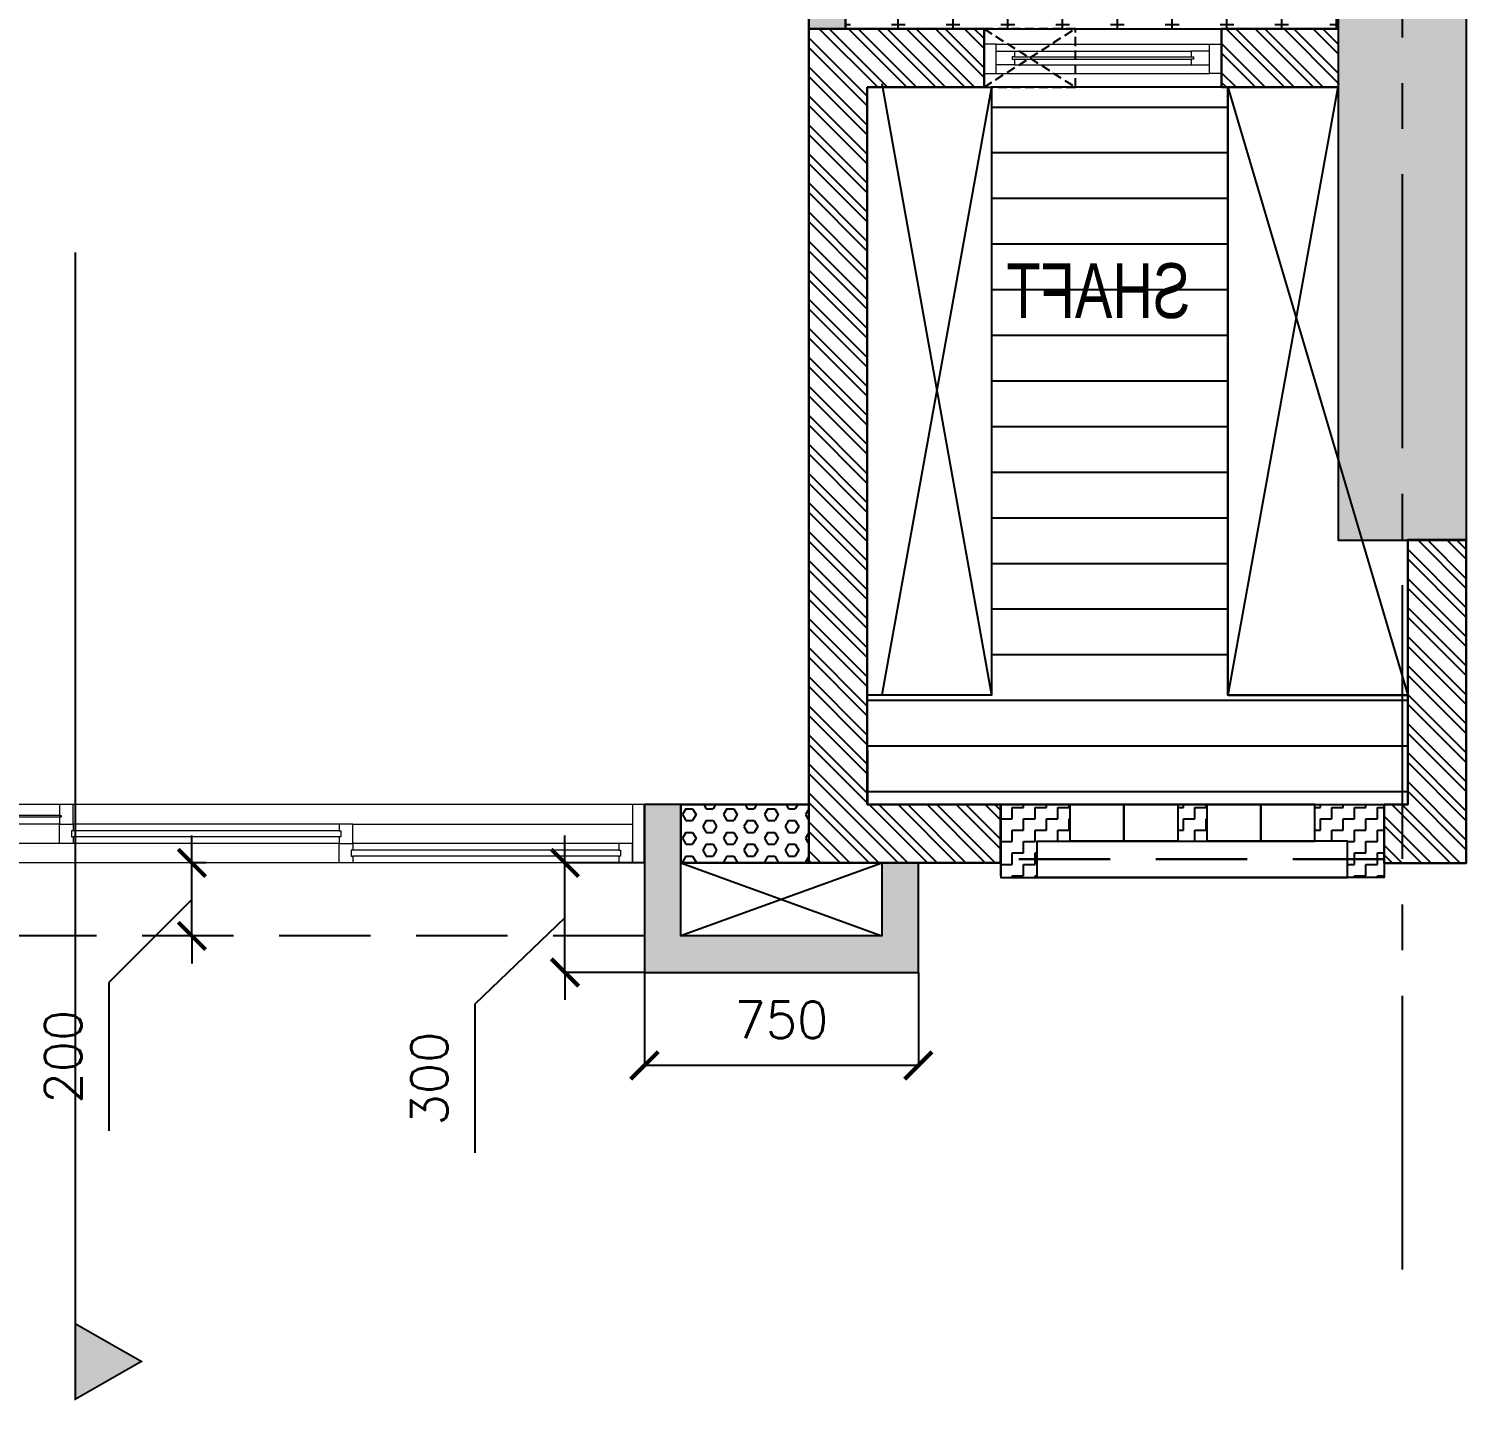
# Model space of a CAD drawing. Header units: millimetres. Extents: x 1181448 to 1317632, y -5734806 to -5633961.
# Drawn here: x 1223776 to 1227712, y -5721205 to -5717398 of the extents above; entities that cross this region are included whole.
import ezdxf

# ---------------------------------------------------------------- set-up
doc = ezdxf.new("R2010")
doc.units = ezdxf.units.MM
doc.header["$LTSCALE"] = 1000
doc.header["$MEASUREMENT"] = 0
for name, pattern in [('3BHK-A$1$AUDIT_D_120904163729-0', [0]), ('3BHK-A$1$HIDDEN', [0.375, 0.25, -0.125]), ('AUDIT_D_120904163729-0', [0]), ('T8(T9 IS SIMILAR) - TYPICAL FLOOR ELEVATION$1$AUDIT_D_120904163729-0', [0]), ('T8(T9 IS SIMILAR) - TYPICAL FLOOR ELEVATION$1$HIDDEN', [0.375, 0.25, -0.125]), ('T8_PROFILE SECTIONS$0$HIDDEN', [0.375, 0.25, -0.125]), ('T8_PROFILE SECTIONS$0$PHANTOM2', [1.25, 0.625, -0.125, 0.125, -0.125, 0.125, -0.125]), ('T8_REFUGE COLUMNS$0$CENTER2', [1.125, 0.75, -0.125, 0.125, -0.125])]:
    doc.linetypes.add(name, pattern=pattern)
doc.layers.get('0').update_dxf_attribs({"linetype": 'AUDIT_D_120904163729-0'})
for name, color, linetype, lineweight in [('3BHK-A$0$a-Text', 4, 'Continuous', 0), ('3BHK-A$1$A-WALL- 160', 6, 'Continuous', 30), ('3BHK-A$1$Ventilator', 5, 'Continuous', 0), ('3BHK-A$1$Window', 4, 'Continuous', 20), ('T8(T9 IS SIMILAR) - REFUGE FLOOR$0$D&W', 8, 'Continuous', 25), ('T8(T9 IS SIMILAR) - TYPICAL FLOOR ELEVATION$1$ELE-1', 4, 'Continuous', 30)]:
    doc.layers.add(name, color=color, linetype=linetype, lineweight=lineweight)
for name, color, linetype in [('3BHK-A$0$LEDGE WALL', 5, 'Continuous'), ('3BHK-A$1$A-HATCH -160', 251, '3BHK-A$1$AUDIT_D_120904163729-0'), ('3BHK-A$1$A-TOI SUNK 50MM', 8, 'Continuous'), ('3BHK-A$1$CUT-OUT', 49, 'Continuous'), ('3BHK-A$1$ELE 1', 1, 'Continuous'), ('A_dim', 1, 'Continuous'), ('T8(T9 IS SIMILAR) - REFUGE FLOOR$1$A_rail', 253, 'Continuous'), ('T8(T9 IS SIMILAR) - TYPICAL FLOOR ELEVATION$0$A-DIM', 1, 'T8(T9 IS SIMILAR) - TYPICAL FLOOR ELEVATION$1$AUDIT_D_120904163729-0'), ('T8(T9 IS SIMILAR) - TYPICAL FLOOR ELEVATION$1$A-WALL HATCH', 252, 'T8(T9 IS SIMILAR) - TYPICAL FLOOR ELEVATION$1$AUDIT_D_120904163729-0'), ('T8(T9 IS SIMILAR) - TYPICAL FLOOR ELEVATION$1$A-WALL-FEATURES', 6, 'T8(T9 IS SIMILAR) - TYPICAL FLOOR ELEVATION$1$AUDIT_D_120904163729-0'), ('T8_PROFILE SECTIONS$0$A-PROFILE SECTIONS', 81, 'T8_PROFILE SECTIONS$0$PHANTOM2'), ('T8_REFUGE COLUMNS$0$A-CENTERLINE', 193, 'T8_REFUGE COLUMNS$0$CENTER2'), ('T8_REFUGE COLUMNS$1$A-RCC COLS', 3, 'Continuous')]:
    doc.layers.add(name, color=color, linetype=linetype)
doc.layers.add('T8_REFUGE COLUMNS$0$COL-HATCH', color=7, linetype='Continuous', lineweight=25, true_color=0xa3a3a3)
doc.styles.add('3BHK-A$0$ARIAL ARROW', font='swisscl.ttf')
doc.styles.add('T8(T9 IS SIMILAR) - TYPICAL FLOOR ELEVATION$0$Romans 1', font='romans.shx', dxfattribs={"height": 100})
doc.dimstyles.new('T8(T9 IS SIMILAR) - TYPICAL FLOOR ELEVATION$0$ALPINE S', dxfattribs={"dimscale": 0, "dimtxt": 100, "dimasz": 75, "dimexe": 0, "dimexo": 0, "dimgap": 75, "dimtad": 1, "dimdec": 0, "dimzin": 0, "dimdsep": 46, "dimtxsty": 'T8(T9 IS SIMILAR) - TYPICAL FLOOR ELEVATION$0$Romans 1', "dimblk": 'T8(T9 IS SIMILAR) - TYPICAL FLOOR ELEVATION$0$_ArchTick', "dimcen": 0.09, "dimclrd": 256, "dimclre": 256, "dimclrt": 7, "dimadec": 0, "dimazin": 0, "dimtfac": 1, "dimtdec": 0, "dimtofl": 0, "dimtmove": 1, "dimatfit": 0, "dimldrblk": 'T8(T9 IS SIMILAR) - TYPICAL FLOOR ELEVATION$0$_Open90', "dimfxl": 1, "dimtolj": 1, "dimtzin": 0, "dimarcsym": 0})
pattern_1 = [(45, (-0.65, 1285.594), (-39.77475644, 39.77475644), []), (45, (25.864, 1285.594), (-39.77475644, 39.77475644), [])]
pattern_2 = [(0, (0, 0), (31.25, 31.25), [31.25, -31.25]), (90, (31.25, 0), (-31.25, 31.25), [31.25, -31.25])]

# ---------------------------------------------------------------- blocks, each defined once
blk = doc.blocks.new('T8_REFUGE COLUMNS')
at = {"layer": 'T8_REFUGE COLUMNS$0$COL-HATCH', "linetype": 'ByBlock'}
h = blk.add_hatch(color=256, dxfattribs=at)
h.dxf.hatch_style = 1
h.paths.add_polyline_path([(1227712.1, -5718799.9), (1227362.1, -5718799.9), (1227362.1, -5709299.9), (1227712.1, -5709299.9)])
at = {"layer": 'T8_REFUGE COLUMNS$0$A-CENTERLINE'}
blk.add_line((1227537.1, -5720797.2), (1227537.1, -5702690.8), dxfattribs=at)
at = {"layer": 'T8_REFUGE COLUMNS$1$A-RCC COLS', "linetype": 'ByBlock'}
blk.add_lwpolyline([(1227712.1, -5718799.9), (1227362.1, -5718799.9), (1227362.1, -5709299.9), (1227712.1, -5709299.9)], close=True, dxfattribs=at)
blk = doc.blocks.new('3BHK-A$1$V1')
at = {"layer": '3BHK-A$1$Ventilator'}
for p, q in [((1139503.9, -5700057.1), (1140153.9, -5700057.1)), ((1139503.9, -5700217.1), (1140153.9, -5700217.1))]:
    blk.add_line(p, q, dxfattribs=at)
at = {"layer": '3BHK-A$1$Ventilator', "color": 8}
for p, q in [((1139536.9, -5700094.6), (1140120.9, -5700094.6)), ((1139586.9, -5700118.3), (1140070.9, -5700118.3)), ((1139536.9, -5700174.6), (1140120.9, -5700174.6)), ((1139586.9, -5700155.8), (1140070.9, -5700155.8))]:
    blk.add_line(p, q, dxfattribs=at)
at = {"layer": '3BHK-A$1$Ventilator', "color": 5}
for p, q in [((1139586.9, -5700134.1), (1140070.9, -5700134.1)), ((1139586.9, -5700140.1), (1140070.9, -5700140.1))]:
    blk.add_line(p, q, dxfattribs=at)
at = {"layer": '3BHK-A$1$Ventilator', "color": 4}
for points in [[(1139503.9, -5700094.6), (1139536.9, -5700094.6), (1139536.9, -5700174.6), (1139503.9, -5700174.6)], [(1140153.9, -5700094.6), (1140120.9, -5700094.6), (1140120.9, -5700174.6), (1140153.9, -5700174.6)], [(1139586.9, -5700134.1), (1139586.9, -5700118.3), (1139536.9, -5700118.3), (1139536.9, -5700155.8), (1139586.9, -5700155.8), (1139586.9, -5700140.1), (1139580.9, -5700140.1), (1139580.9, -5700134.1)], [(1140070.9, -5700134.1), (1140070.9, -5700118.3), (1140120.9, -5700118.3), (1140120.9, -5700155.8), (1140070.9, -5700155.8), (1140070.9, -5700140.1), (1140076.9, -5700140.1), (1140076.9, -5700134.1)]]:
    blk.add_lwpolyline(points, close=True, dxfattribs=at)
blk = doc.blocks.new('3BHK-A$1$2400')
at = {"layer": '3BHK-A$1$Window', "color": 1, "lineweight": 13}
for p, q in [((1151176.5, -5692111.9), (1148842.5, -5692111.9)), ((1149607.5, -5692111.9), (1148880, -5692111.9)), ((1149607.5, -5692165.3), (1148880, -5692165.3)), ((1150373.7, -5692165.3), (1149645, -5692165.3)), ((1150411.2, -5692165.3), (1151176.5, -5692165.3)), ((1149607.5, -5692218.6), (1148842.5, -5692218.6)), ((1150373.7, -5692218.6), (1149645, -5692218.6)), ((1151139, -5692218.6), (1150411.2, -5692218.6)), ((1150373.7, -5692271.9), (1148842.5, -5692271.9)), ((1151139, -5692271.9), (1150411.2, -5692271.9))]:
    blk.add_line(p, q, dxfattribs=at)
at = {"layer": '3BHK-A$1$Window', "color": 5, "lineweight": 13}
for p, q in [((1149607.5, -5692142.2), (1148880, -5692142.2)), ((1149607.5, -5692146.7), (1148880, -5692146.7)), ((1150373.7, -5692183.8), (1149645, -5692183.8)), ((1150373.7, -5692200), (1149645, -5692200)), ((1151139, -5692237.2), (1150411.2, -5692237.2)), ((1151139, -5692253.3), (1150411.2, -5692253.3))]:
    blk.add_line(p, q, dxfattribs=at)
at = {"layer": '3BHK-A$1$Window', "color": 4, "lineweight": 13}
for points in [[(1148842.5, -5692111.9), (1148809.5, -5692111.9), (1148809.5, -5692271.9), (1148842.5, -5692271.9)], [(1148880, -5692146.7), (1148880, -5692165.3), (1148842.5, -5692165.3), (1148842.5, -5692111.9), (1148880, -5692111.9), (1148880, -5692142.2), (1148875.5, -5692142.2), (1148875.5, -5692146.7)], [(1149607.5, -5692146.7), (1149607.5, -5692165.3), (1149645, -5692165.3), (1149645, -5692111.9), (1149607.5, -5692111.9), (1149607.5, -5692142.2), (1149612, -5692142.2), (1149612, -5692146.7)], [(1151209.5, -5692111.9), (1151176.5, -5692111.9), (1151176.5, -5692271.9), (1151209.5, -5692271.9)], [(1149645, -5692200), (1149645, -5692218.6), (1149607.5, -5692218.6), (1149607.5, -5692165.3), (1149645, -5692165.3), (1149645, -5692183.8), (1149640.5, -5692183.8), (1149640.5, -5692200)], [(1150373.7, -5692200), (1150373.7, -5692218.6), (1150411.2, -5692218.6), (1150411.2, -5692165.3), (1150373.7, -5692165.3), (1150373.7, -5692183.8), (1150378.2, -5692183.8), (1150378.2, -5692200)], [(1150411.2, -5692253.3), (1150411.2, -5692271.9), (1150373.7, -5692271.9), (1150373.7, -5692218.6), (1150411.2, -5692218.6), (1150411.2, -5692237.2), (1150406.7, -5692237.2), (1150406.7, -5692253.3)], [(1151139, -5692253.3), (1151139, -5692271.9), (1151176.5, -5692271.9), (1151176.5, -5692218.6), (1151139, -5692218.6), (1151139, -5692237.2), (1151143.5, -5692237.2), (1151143.5, -5692253.3)]]:
    blk.add_lwpolyline(points, close=True, dxfattribs=at)
blk = doc.blocks.new('3BHK-A')
at = {"layer": '3BHK-A$0$LEDGE WALL'}
h = blk.add_hatch(dxfattribs=at)
h.set_pattern_fill('HEX', color=8, scale=150, angle=180)
h.paths.add_polyline_path([(1186982.8, -5719523.5), (1186632.7, -5719523.5), (1186632.7, -5719683.5), (1186982.8, -5719683.5)])
at = {"layer": '3BHK-A$1$A-HATCH -160', "linetype": 'ByBlock'}
h = blk.add_hatch(dxfattribs=at)
h.set_pattern_fill('ZIGZAG', color=256, scale=250)
h.set_pattern_definition([(9e-15, (1e-08, 0), (31.25, 31.25), [31.25, -31.25]), (90, (31.25, 0), (-31.25, 31.25), [31.25, -31.25])])
h.paths.add_polyline_path([(1185182.8, -5714749.5), (1186532.7, -5714749.5), (1186532.7, -5714149.5), (1186632.7, -5714149.5), (1186632.7, -5714749.5), (1188712.7, -5714749.5), (1188712.7, -5714049.5), (1189032.5, -5714049.5), (1189032.5, -5714149.5), (1188812.7, -5714149.5), (1188812.7, -5715449.5), (1189032.5, -5715449.5), (1189032.5, -5715549.5), (1188712.7, -5715549.5), (1188712.7, -5714849.5), (1186632.7, -5714849.5), (1186632.7, -5715664.5), (1186532.7, -5715664.5), (1186532.7, -5714849.5), (1185182.8, -5714849.5)])
h.paths.add_polyline_path([(1185182.8, -5713249.5), (1185782.7, -5713249.5), (1185782.7, -5713149.5), (1185182.8, -5713149.5)])
h.paths.add_polyline_path([(1186532.7, -5710699.5), (1186632.7, -5710699.5), (1186632.7, -5713249.5), (1186532.7, -5713249.5)])
h.paths.add_polyline_path([(1186532.7, -5717399.5), (1186632.7, -5717399.5), (1186632.7, -5716414.5), (1186532.7, -5716414.5)])
h.paths.add_polyline_path([(1194902.2, -5715375), (1194082.3, -5715375), (1194082.3, -5715475), (1194902.2, -5715475)])
h.paths.add_polyline_path([(1195782.2, -5715375), (1196682.2, -5715375), (1196682.2, -5715475), (1195782.2, -5715475)])
h.paths.add_polyline_path([(1194132.5, -5714149.9), (1196532.4, -5714149.9), (1196532.4, -5714049.9), (1194132.5, -5714049.9)])
h.paths.add_polyline_path([(1197432.4, -5711800.2), (1197532.4, -5711800.2), (1197532.4, -5714149.9), (1197432.4, -5714149.9)])
h.paths.add_polyline_path([(1198282.4, -5714149.9), (1198958.7, -5714149.9), (1198958.7, -5714049.9), (1198282.4, -5714049.9)])
h.paths.add_polyline_path([(1196871.9, -5720208.6), (1196082.2, -5720209.7), (1196082.3, -5720109.7), (1196082.2, -5720109.7), (1196182.2, -5720109.7), (1196871.9, -5720108.6)])
h.paths.add_polyline_path([(1193397.2, -5709939.9), (1193882.3, -5709939.6), (1193882.3, -5710040.1), (1193397.3, -5710040.1)])
h.paths.add_polyline_path([(1186632.7, -5708554.7), (1187192.3, -5708554.8), (1187192.3, -5708654.7), (1186632.7, -5708654.7)])
h.paths.add_polyline_path([(1194182.3, -5715724), (1194082.3, -5715724), (1194082.3, -5715474), (1194182.3, -5715474)])
h = blk.add_hatch(dxfattribs=at)
h.set_pattern_fill('ANSI32', color=256, scale=150)
h.set_pattern_definition(pattern_1)
h.paths.add_polyline_path([(1185182.8, -5717399.7), (1185502.8, -5717399.7), (1185502.8, -5717559.7), (1185182.8, -5717559.7)])
h = blk.add_hatch(dxfattribs=at)
h.set_pattern_fill('ANSI32', color=256, scale=150)
h.set_pattern_definition(pattern_1)
h.paths.add_polyline_path([(1186107.7, -5719684.9), (1186107.7, -5719524.7), (1186472.7, -5719524.7), (1186472.7, -5717559.7), (1186152.8, -5717559.7), (1186152.8, -5717399.7), (1186632.7, -5717399.7), (1186632.7, -5719524.7), (1186632.7, -5719523.4), (1186632.7, -5719683.5)])
h = blk.add_hatch(dxfattribs=at)
h.set_pattern_fill('ANSI32', color=256, scale=150)
h.set_pattern_definition(pattern_1)
h.paths.add_polyline_path([(1184832.7, -5719684.9), (1184832.7, -5718799.6), (1184992.7, -5718799.6), (1184992.7, -5719524.7), (1185057.7, -5719524.8), (1185057.7, -5719685)])
at = {"layer": '3BHK-A$1$A-TOI SUNK 50MM'}
h = blk.add_hatch(dxfattribs=at)
h.set_pattern_fill('CROSS', color=256, scale=300, style=0)
h.set_pattern_definition([(9e-15, (-0.65, 1286.84), (75, 75), [37.5, -112.5]), (90, (18.1, 1268.09), (-75, 75), [37.5, -112.5])])
h.paths.add_polyline_path([(1186532.7, -5713148.5), (1185182.4, -5713148.5), (1185182.4, -5710698.5), (1186532.7, -5710698.5)])
h.paths.add_polyline_path([(1185182.4, -5714848.6), (1186532.7, -5714848.6), (1186532.7, -5717398.5), (1185182.4, -5717398.5)])
at = {"layer": '3BHK-A$1$CUT-OUT'}
h = blk.add_hatch(dxfattribs=at)
h.set_pattern_fill('ANSI31', color=256, scale=1000, angle=135)
h.set_pattern_definition([(180, (23757.98, 261.17), (-2e-14, -125), [])])
h.paths.add_polyline_path([(1186472.3, -5719523.5), (1184992.7, -5719523.5), (1184992.7, -5719223.5), (1185485.5, -5719223.5), (1185485.5, -5717558.5), (1186132.6, -5717558.5), (1186132.6, -5719223.5), (1186472.6, -5719223.5)])
at = {"linetype": '3BHK-A$1$HIDDEN', "ltscale": 0.1}
for p, q in [((1186152.8, -5717558.5, 0), (1185902.8, -5717398.5, 0)), ((1186152.8, -5717398.5, 0), (1185902.8, -5717558.5, 0))]:
    blk.add_line(p, q, dxfattribs=at)
at = {"linetype": '3BHK-A$1$HIDDEN', "ltscale": 0.1, "elevation": 0}
blk.add_lwpolyline([(1186152.8, -5717558.5), (1185902.8, -5717558.5), (1185902.8, -5717398.5), (1186152.8, -5717398.5)], close=True, dxfattribs=at)
at = {"layer": '3BHK-A$1$A-TOI SUNK 50MM', "elevation": 0}
blk.add_lwpolyline([(1185182.4, -5714848.6), (1186532.7, -5714848.6), (1186532.7, -5717398.5), (1185182.4, -5717398.5)], close=True, dxfattribs=at)
at = {"layer": '3BHK-A$1$A-WALL- 160', "linetype": 'ByBlock'}
for p, q in [((1186532.7, -5716413.5, 0), (1186532.7, -5717398.5, 0)), ((1186632.7, -5716413.5, 0), (1186632.7, -5717398.5, 0)), ((1185502.8, -5717398.5, 0), (1185182.8, -5717398.5, 0)), ((1185502.8, -5717398.5, 0), (1185502.8, -5717558.5, 0)), ((1186152.8, -5717398.5, 0), (1186152.8, -5717558.5, 0)), ((1186632.7, -5717398.5, 0), (1186152.8, -5717398.5, 0)), ((1186632.7, -5719683.5, 0), (1186632.7, -5717398.5, 0)), ((1185502.8, -5717558.5, 0), (1185182.8, -5717558.5, 0)), ((1186472.7, -5717558.5, 0), (1186152.8, -5717558.5, 0)), ((1186472.7, -5719523.5, 0), (1186472.7, -5717558.5, 0)), ((1187082.7, -5719523.5, 0), (1187082.7, -5719683.5, 0)), ((1186472.7, -5719683.5, 0), (1186632.7, -5719683.5, 0))]:
    blk.add_line(p, q, dxfattribs=at)
at = {"layer": '3BHK-A$1$A-WALL- 160', "linetype": 'ByBlock', "elevation": 0}
for points in [[(1184992.7, -5719523.5), (1184992.7, -5718798.3), (1184832.7, -5718798.3), (1184832.7, -5719683.7), (1184992.3, -5719683.7)], [(1184992.3, -5719683.7), (1185057.7, -5719683.7), (1185057.7, -5719523.5), (1184992.3, -5719523.5)], [(1186472.7, -5719683.5), (1186107.7, -5719683.5), (1186107.7, -5719523.5), (1186472.7, -5719523.5)]]:
    blk.add_lwpolyline(points, dxfattribs=at)
at = {"layer": '3BHK-A$1$A-WALL- 160', "linetype": 'ByBlock', "elevation": -0.5}
blk.add_lwpolyline([(1186982.8, -5719523.5), (1186632.7, -5719523.5), (1186632.7, -5719683.5), (1186982.8, -5719683.5)], close=True, dxfattribs=at)
at = {"layer": '3BHK-A$1$CUT-OUT'}
for p, q in [((1185485.5, -5717558.5, 0), (1184992.7, -5719223.5, 0.6)), ((1185182.4, -5717548.4, 0), (1185485.5, -5719223.5, 0.6)), ((1186132.3, -5717558.5, 0), (1186432.7, -5719223.4, 0.6)), ((1186432.6, -5717548.4, 0), (1186132.6, -5719223.5, 0.6))]:
    blk.add_line(p, q, dxfattribs=at)
at = {"layer": '3BHK-A$1$CUT-OUT', "elevation": 0.4}
blk.add_lwpolyline([(1186472.3, -5719523.5), (1184992.7, -5719523.5), (1184992.7, -5719223.5), (1185485.5, -5719223.5), (1185485.5, -5717558.5), (1186132.6, -5717558.5), (1186132.6, -5719223.5), (1186472.6, -5719223.5)], close=True, dxfattribs=at)
at = {"layer": '3BHK-A$1$ELE 1', "linetype": 'ByBlock'}
for p, q in [((1185485.5, -5717558.5, 0.4), (1185485.5, -5719223.5, 0.6)), ((1186132.6, -5717558.5, 0), (1186132.6, -5719223.5, 0))]:
    blk.add_line(p, q, dxfattribs=at)
at = {"layer": '3BHK-A$1$ELE 1', "linetype": 'ByBlock', "elevation": 0.6}
for points in [[(1185485.5, -5719223.5), (1184992.7, -5719223.5)], [(1186132.6, -5719223.5), (1186432.7, -5719223.5)]]:
    blk.add_lwpolyline(points, dxfattribs=at)
at = {"layer": '3BHK-A$1$A-WALL- 160', "linetype": 'ByBlock', "rotation": 180}
blk.add_blockref('3BHK-A$1$V1', (2325656.7, -11417615.5, 0), dxfattribs=at)
at = {"layer": '3BHK-A$1$A-WALL- 160', "linetype": 'ByBlock', "xscale": -1}
blk.add_blockref('3BHK-A$1$2400', (2338292.2, -27411.6, 0), dxfattribs=at)
at = {"layer": '3BHK-A$0$a-Text', "style": '3BHK-A$0$ARIAL ARROW'}
blk.add_text('SHAFT', height=150, dxfattribs=at).set_placement((1185588, -5718190.9, 0))
blk = doc.blocks.new('T8(T9 IS SIMILAR) - TYPICAL FLOOR ELEVATION$1$JG')
at = {"layer": 'T8(T9 IS SIMILAR) - TYPICAL FLOOR ELEVATION$1$A-WALL HATCH', "linetype": 'ByBlock'}
h = blk.add_hatch(dxfattribs=at)
h.set_pattern_fill('ZIGZAG', color=256, scale=250)
h.set_pattern_definition(pattern_2)
h.paths.add_polyline_path([(1133312.3, -5722820.5), (1133392.5, -5722820.5), (1133392.5, -5722720.5), (1133312.3, -5722720.5)])
edge = h.paths.add_edge_path()
edge.add_line((1133877.2, -5722870.5), (1133877.2, -5722920.5))
edge.add_line((1133877.2, -5722920.5), (1133777.2, -5722920.5))
edge.add_line((1133777.2, -5722920.5), (1133777.2, -5722870.5))
edge.add_line((1133777.2, -5722870.5), (1133777.2, -5722820.5))
edge.add_line((1133777.2, -5722820.5), (1133687.4, -5722820.5))
edge.add_line((1133687.4, -5722820.5), (1133687.4, -5722720.5))
edge.add_line((1133687.4, -5722720.5), (1133877.2, -5722720.6))
edge.add_line((1133877.2, -5722720.6), (1133877.2, -5722870.5))
edge.add_line((1132827.4, -5722870.5), (1132827.4, -5722920.5))
edge.add_line((1132827.4, -5722920.5), (1132927.4, -5722920.5))
edge.add_line((1132927.4, -5722920.5), (1132927.4, -5722870.5))
edge.add_line((1132927.4, -5722870.5), (1132927.4, -5722820.5))
edge.add_line((1132927.4, -5722820.5), (1133017.4, -5722820.5))
edge.add_line((1133017.4, -5722820.5), (1133017.4, -5722720.5))
edge.add_line((1133017.4, -5722720.5), (1132827.4, -5722720.5))
edge.add_line((1132827.4, -5722720.5), (1132827.4, -5722870.5))
at = {"layer": 'T8(T9 IS SIMILAR) - TYPICAL FLOOR ELEVATION$1$A-WALL-FEATURES', "color": 3, "elevation": -1.3}
for points in [[(1132827.4, -5722870.5), (1132827.4, -5722870.5), (1132827.4, -5722920.5), (1132927.4, -5722920.5), (1132927.4, -5722870.5), (1132927.4, -5722820.5), (1133017.4, -5722820.5), (1133017.4, -5722720.5), (1132827.4, -5722720.5), (1132827.4, -5722870.5)], [(1133877.2, -5722870.5), (1133877.2, -5722870.5), (1133877.2, -5722920.5), (1133777.2, -5722920.5), (1133777.2, -5722870.5), (1133777.2, -5722820.5), (1133687.4, -5722820.5), (1133687.4, -5722720.5), (1133877.2, -5722720.6), (1133877.2, -5722870.5)]]:
    blk.add_lwpolyline(points, dxfattribs=at)
blk.add_lwpolyline([(1133312.3, -5722820.5), (1133392.5, -5722820.5), (1133392.5, -5722720.5), (1133312.3, -5722720.5)], close=True, dxfattribs=at)
at = {"layer": 'T8(T9 IS SIMILAR) - TYPICAL FLOOR ELEVATION$1$ELE-1', "color": 5}
for p, q in [((1133017.4, -5722720.5, -1.3), (1133312.3, -5722720.5, -1.3)), ((1133164.8, -5722820.5, -1.3), (1133164.8, -5722720.5, -1.3)), ((1133687.4, -5722720.5, -1.3), (1133392.5, -5722720.5, -1.3)), ((1133539.9, -5722820.5, -1.3), (1133539.9, -5722720.5, -1.3)), ((1133312.3, -5722820.5, -1.3), (1133017.4, -5722820.5, -1.3)), ((1133392.5, -5722820.5, -1.3), (1133687.4, -5722820.5, -1.3)), ((1132927.4, -5722920.5, -1.3), (1133777.2, -5722920.5, -1.3))]:
    blk.add_line(p, q, dxfattribs=at)
at = {"layer": 'T8(T9 IS SIMILAR) - TYPICAL FLOOR ELEVATION$1$ELE-1', "color": 5, "linetype": 'T8(T9 IS SIMILAR) - TYPICAL FLOOR ELEVATION$1$HIDDEN'}
blk.add_line((1133877.2, -5722870.5, -1.3), (1132827.4, -5722870.5, -1.3), dxfattribs=at)
blk = doc.blocks.new('T8(T9 IS SIMILAR) - TYPICAL FLOOR ELEVATION$0$_ArchTick')
at = {"color": 0, "linetype": 'ByBlock', "const_width": 0.15}
blk.add_lwpolyline([(-0.5, -0.5), (0.5, 0.5)], dxfattribs=at)
blk = doc.blocks.new('*D2235')
at = {"layer": 'T8(T9 IS SIMILAR) - TYPICAL FLOOR ELEVATION$0$A-DIM', "linetype": 'T8(T9 IS SIMILAR) - TYPICAL FLOOR ELEVATION$1$HIDDEN', "lineweight": -2, "transparency": 16777216}
for p, q in [((1225461.8, -5719983.5), (1225461.8, -5720238.2)), ((1226211.8, -5719983.5), (1226211.8, -5720238.2))]:
    blk.add_line(p, q, dxfattribs=at)
at = {"layer": 'T8(T9 IS SIMILAR) - TYPICAL FLOOR ELEVATION$0$A-DIM', "lineweight": -2, "transparency": 16777216}
blk.add_line((1226211.8, -5720238.2), (1225461.8, -5720238.2), dxfattribs=at)
at = {"layer": 'T8(T9 IS SIMILAR) - TYPICAL FLOOR ELEVATION$0$A-DIM', "linetype": 'ByBlock', "lineweight": -2, "transparency": 16777216, "xscale": 75, "yscale": 75, "zscale": 75, "rotation": 180}
blk.add_blockref('T8(T9 IS SIMILAR) - TYPICAL FLOOR ELEVATION$0$_ArchTick', (1225461.8, -5720238.2), dxfattribs=at)
at = {"layer": 'T8(T9 IS SIMILAR) - TYPICAL FLOOR ELEVATION$0$A-DIM', "linetype": 'ByBlock', "lineweight": -2, "transparency": 16777216, "xscale": 75, "yscale": 75, "zscale": 75}
blk.add_blockref('T8(T9 IS SIMILAR) - TYPICAL FLOOR ELEVATION$0$_ArchTick', (1226211.8, -5720238.2), dxfattribs=at)
at = {"layer": 'T8(T9 IS SIMILAR) - TYPICAL FLOOR ELEVATION$0$A-DIM', "color": 7, "linetype": 'ByBlock', "transparency": 16777216, "insert": (1225836.8, -5720113.2), "char_height": 100, "attachment_point": 5, "style": 'T8(T9 IS SIMILAR) - TYPICAL FLOOR ELEVATION$0$Romans 1'}
blk.add_mtext('\\A1;750', dxfattribs=at)
blk = doc.blocks.new('T8(T9 IS SIMILAR) - TYPICAL FLOOR ELEVATION$0$_Open90')
at = {"color": 0, "linetype": 'ByBlock', "lineweight": -2}
for p, q in [((0, 0), (-1, 0)), ((-0.5, 0.5), (0, 0)), ((0, 0), (-0.5, -0.5))]:
    blk.add_line(p, q, dxfattribs=at)
blk = doc.blocks.new('*D2236')
at = {"layer": 'T8(T9 IS SIMILAR) - TYPICAL FLOOR ELEVATION$0$A-DIM', "lineweight": -2, "transparency": 16777216}
for p, q in [((1225244.2, -5719683.5), (1225244.2, -5719608.5)), ((1225244.2, -5719983.5), (1225244.2, -5719683.5)), ((1225244.2, -5719833.5), (1224997.8, -5720070.5)), ((1225244.2, -5719983.5), (1225244.2, -5720058.5)), ((1224997.8, -5720070.5), (1224997.8, -5720477.7))]:
    blk.add_line(p, q, dxfattribs=at)
at = {"layer": 'T8(T9 IS SIMILAR) - TYPICAL FLOOR ELEVATION$0$A-DIM', "linetype": 'T8(T9 IS SIMILAR) - TYPICAL FLOOR ELEVATION$1$HIDDEN', "lineweight": -2, "transparency": 16777216}
for p, q in [((1225461.8, -5719683.5), (1225244.2, -5719683.5)), ((1225461.8, -5719983.5), (1225244.2, -5719983.5))]:
    blk.add_line(p, q, dxfattribs=at)
at = {"layer": 'T8(T9 IS SIMILAR) - TYPICAL FLOOR ELEVATION$0$A-DIM', "linetype": 'ByBlock', "lineweight": -2, "transparency": 16777216, "xscale": 75, "yscale": 75, "zscale": 75}
for p, rotation in [((1225244.2, -5719683.5), 270), ((1225244.2, -5719983.5), 90)]:
    blk.add_blockref('T8(T9 IS SIMILAR) - TYPICAL FLOOR ELEVATION$0$_ArchTick', p, dxfattribs=dict(at, rotation=rotation))
at = {"layer": 'T8(T9 IS SIMILAR) - TYPICAL FLOOR ELEVATION$0$A-DIM', "color": 7, "linetype": 'ByBlock', "transparency": 16777216, "insert": (1224872.8, -5720274.1), "char_height": 100, "attachment_point": 5, "rotation": 90, "style": 'T8(T9 IS SIMILAR) - TYPICAL FLOOR ELEVATION$0$Romans 1'}
blk.add_mtext('\\A1;300', dxfattribs=at)
blk = doc.blocks.new('*D2237')
at = {"layer": 'T8(T9 IS SIMILAR) - TYPICAL FLOOR ELEVATION$0$A-DIM', "lineweight": -2, "transparency": 16777216}
for p, q in [((1224222.8, -5719683.5), (1224222.8, -5719608.5)), ((1224222.8, -5719883.5), (1224222.8, -5719683.5)), ((1224222.8, -5719783.5), (1223995, -5720010.5)), ((1224222.8, -5719883.5), (1224222.8, -5719958.5)), ((1223995, -5720010.5), (1223995, -5720417.6))]:
    blk.add_line(p, q, dxfattribs=at)
at = {"layer": 'T8(T9 IS SIMILAR) - TYPICAL FLOOR ELEVATION$0$A-DIM', "linetype": 'T8(T9 IS SIMILAR) - TYPICAL FLOOR ELEVATION$1$HIDDEN', "lineweight": -2, "transparency": 16777216}
for p, q in [((1224261.8, -5719683.5), (1224222.8, -5719683.5)), ((1224261.8, -5719883.5), (1224222.8, -5719883.5))]:
    blk.add_line(p, q, dxfattribs=at)
at = {"layer": 'T8(T9 IS SIMILAR) - TYPICAL FLOOR ELEVATION$0$A-DIM', "linetype": 'ByBlock', "lineweight": -2, "transparency": 16777216, "xscale": 75, "yscale": 75, "zscale": 75}
for p, rotation in [((1224222.8, -5719683.5), 270), ((1224222.8, -5719883.5), 90)]:
    blk.add_blockref('T8(T9 IS SIMILAR) - TYPICAL FLOOR ELEVATION$0$_ArchTick', p, dxfattribs=dict(at, rotation=rotation))
at = {"layer": 'T8(T9 IS SIMILAR) - TYPICAL FLOOR ELEVATION$0$A-DIM', "color": 7, "linetype": 'ByBlock', "transparency": 16777216, "insert": (1223870, -5720214.1), "char_height": 100, "attachment_point": 5, "rotation": 90, "style": 'T8(T9 IS SIMILAR) - TYPICAL FLOOR ELEVATION$0$Romans 1'}
blk.add_mtext('\\A1;200', dxfattribs=at)
blk = doc.blocks.new('T8_PROFILE SECTIONS$0$MH')
at = {"layer": 'T8_PROFILE SECTIONS$0$A-PROFILE SECTIONS', "linetype": 'T8_PROFILE SECTIONS$0$HIDDEN', "ltscale": 2}
h = blk.add_hatch(color=256, dxfattribs=at)
h.dxf.hatch_style = 1
h.paths.add_polyline_path([(1140339.1, -5697424.8), (1140519.9, -5697528.1), (1140339.1, -5697631.3)])
at = {"layer": 'T8_PROFILE SECTIONS$0$A-PROFILE SECTIONS', "linetype": 'T8_PROFILE SECTIONS$0$HIDDEN', "ltscale": 2, "const_width": 5}
blk.add_lwpolyline([(1140339.1, -5697424.8), (1140339.1, -5697424.8), (1140519.9, -5697528.1), (1140339.1, -5697631.3)], close=True, dxfattribs=at)
blk.add_lwpolyline([(1140339.1, -5697424.8), (1140339.1, -5700565.7)], dxfattribs=at)
blk = doc.blocks.new('PROFILE SECTION LINE T9')
at = {"layer": 'T8_PROFILE SECTIONS$0$A-PROFILE SECTIONS', "linetype": 'ByBlock', "xscale": -1, "rotation": 180}
blk.add_blockref('T8_PROFILE SECTIONS$0$MH', (-1102153.9, -5706961.2, 0), dxfattribs=at)
blk = doc.blocks.new('T8(T9 IS SIMILAR) - TYPICAL FLOOR ELEVATION')
at = {"layer": 'T8(T9 IS SIMILAR) - TYPICAL FLOOR ELEVATION$1$A-WALL HATCH', "linetype": 'ByBlock'}
h = blk.add_hatch(dxfattribs=at)
h.set_pattern_fill('ZIGZAG', color=256, scale=250)
h.set_pattern_definition(pattern_2)
h.paths.add_polyline_path([(1186332.7, -5719983.5), (1186332.7, -5719683.5), (1186432.7, -5719683.5), (1186432.7, -5719883.5), (1186982.7, -5719883.5), (1186982.7, -5719523.5), (1187082.7, -5719523.5), (1187082.7, -5719983.5)])
h.paths.add_polyline_path([(1190232.7, -5719983.5), (1190232.7, -5719683.5), (1190132.7, -5719683.5), (1190132.7, -5719883.5), (1189582.7, -5719883.5), (1189582.7, -5719523.5), (1189482.7, -5719523.5), (1189482.7, -5719983.5)])
h.paths.add_polyline_path([(1190857.7, -5717933.5), (1190857.7, -5717733.5), (1190757.7, -5717733.5), (1190757.7, -5717933.5)])
h.paths.add_polyline_path([(1193357.7, -5717733.5), (1193357.7, -5717933.5), (1193257.7, -5717933.5), (1193257.7, -5717733.5)])
h.paths.add_polyline_path([(1196632.8, -5709938.8), (1196632.8, -5709738.8), (1196532.8, -5709738.8), (1196532.8, -5709938.8)])
h.paths.add_polyline_path([(1194132, -5709738.8), (1194132, -5709938.8), (1194032, -5709938.8), (1194032, -5709738.8)])
h.paths.add_polyline_path([(1195742.7, -5701889.7), (1196212.8, -5701889.7), (1196212.8, -5702349.7), (1196112.8, -5702349.7), (1196112.8, -5701989.7), (1195742.7, -5701989.7)])
h.paths.add_polyline_path([(1198312.8, -5702349.7), (1198312.8, -5701889.7), (1199132.6, -5701889.7), (1199132.6, -5701989.7), (1198412.8, -5701989.7), (1198412.8, -5702349.7)])
h.paths.add_polyline_path([(1199662.5, -5701090.3), (1199662.5, -5700890.3), (1199762.5, -5700890.3), (1199762.5, -5701090.3)])
h.paths.add_polyline_path([(1201862.6, -5700890.3), (1201862.6, -5701090.3), (1201962.6, -5701090.3), (1201962.6, -5700890.3)])
h.paths.add_polyline_path([(1210681.9, -5700890.3), (1210681.9, -5701090.3), (1210581.9, -5701090.3), (1210581.9, -5700890.3)])
h.paths.add_polyline_path([(1212882, -5701090.3), (1212882, -5700890.3), (1212782, -5700890.3), (1212782, -5701090.3)])
h.paths.add_polyline_path([(1214231.8, -5702349.7), (1214231.8, -5701889.7), (1213412.3, -5701889.7), (1213412.3, -5701989.7), (1214131.8, -5701989.7), (1214131.8, -5702349.7)])
h.paths.add_polyline_path([(1216801.9, -5701889.7), (1216331.8, -5701889.7), (1216331.8, -5702349.7), (1216431.8, -5702349.7), (1216431.8, -5701989.7), (1216801.9, -5701989.7)])
h.paths.add_polyline_path([(1215911.7, -5709938.8), (1215911.7, -5709738.8), (1216011.7, -5709738.8), (1216011.7, -5709938.8)])
h.paths.add_polyline_path([(1218412.5, -5709738.8), (1218412.5, -5709938.8), (1218512.5, -5709938.8), (1218512.5, -5709738.8)])
h.paths.add_polyline_path([(1221686.9, -5717933.5), (1221686.9, -5717733.5), (1221786.9, -5717733.5), (1221786.9, -5717933.5)])
h.paths.add_polyline_path([(1219186.9, -5717733.5), (1219186.9, -5717933.5), (1219286.9, -5717933.5), (1219286.9, -5717733.5)])
h.paths.add_polyline_path([(1222311.8, -5719983.5), (1222311.8, -5719683.5), (1222411.8, -5719683.5), (1222411.8, -5719883.5), (1222961.8, -5719883.5), (1222961.8, -5719523.5), (1223061.8, -5719523.5), (1223061.8, -5719983.5)])
h.paths.add_polyline_path([(1226211.8, -5719983.5), (1226211.8, -5719683.5), (1226111.8, -5719683.5), (1226111.8, -5719883.5), (1225561.8, -5719883.5), (1225561.8, -5719523.5), (1225461.8, -5719523.5), (1225461.8, -5719983.5)])
h.paths.add_polyline_path([(1217001.9, -5727584.6), (1216901.9, -5727584.6), (1216901.9, -5727784.6), (1216356.8, -5727784.6), (1216356.8, -5727424.6), (1216256.8, -5727424.6), (1216256.8, -5727884.6), (1217001.9, -5727884.6)])
h.paths.add_polyline_path([(1214156.8, -5727424.6), (1214056.8, -5727424.6), (1214056.8, -5727784.6), (1213412.3, -5727784.6), (1213412.3, -5727884.6), (1214156.8, -5727884.6)])
h.paths.add_polyline_path([(1210681.9, -5728884), (1210681.9, -5728684), (1210581.9, -5728684), (1210581.9, -5728884)])
h.paths.add_polyline_path([(1212882, -5728684), (1212882, -5728884), (1212782, -5728884), (1212782, -5728684)])
h.paths.add_polyline_path([(1201862.6, -5728884), (1201862.6, -5728684), (1201962.6, -5728684), (1201962.6, -5728884)])
h.paths.add_polyline_path([(1199662.5, -5728684), (1199662.5, -5728884), (1199762.5, -5728884), (1199762.5, -5728684)])
h.paths.add_polyline_path([(1198387.7, -5727424.6), (1198487.7, -5727424.6), (1198487.7, -5727784.6), (1199132.3, -5727784.6), (1199132.3, -5727884.6), (1198387.7, -5727884.6)])
h.paths.add_polyline_path([(1195542.6, -5727584.6), (1195642.6, -5727584.6), (1195642.6, -5727784.6), (1196187.7, -5727784.6), (1196187.7, -5727424.6), (1196287.7, -5727424.6), (1196287.7, -5727884.6), (1195542.6, -5727884.6)])
at = {"layer": 'T8(T9 IS SIMILAR) - TYPICAL FLOOR ELEVATION$1$A-WALL-FEATURES', "color": 8, "linetype": 'ByBlock'}
for p, q in [((1225561.8, -5719683.5, 0), (1226111.8, -5719883.5, 0)), ((1226111.8, -5719683.7, 0), (1225561.8, -5719883.5, 0))]:
    blk.add_line(p, q, dxfattribs=at)
at = {"layer": 'T8(T9 IS SIMILAR) - TYPICAL FLOOR ELEVATION$1$A-WALL-FEATURES', "color": 8, "linetype": 'T8(T9 IS SIMILAR) - TYPICAL FLOOR ELEVATION$1$HIDDEN'}
blk.add_line((1225461.8, -5719883.5, 0), (1223061.8, -5719883.5, 0), dxfattribs=at)
at = {"layer": 'T8(T9 IS SIMILAR) - TYPICAL FLOOR ELEVATION$1$A-WALL-FEATURES', "linetype": 'ByBlock', "elevation": 0}
blk.add_lwpolyline([(1226211.8, -5719983.5), (1226211.8, -5719683.5), (1226111.8, -5719683.5), (1226111.8, -5719883.5), (1225561.8, -5719883.5), (1225561.8, -5719523.5), (1225461.8, -5719523.5), (1225461.8, -5719983.5)], close=True, dxfattribs=at)
at = {"layer": 'T8(T9 IS SIMILAR) - TYPICAL FLOOR ELEVATION$1$A-WALL-FEATURES', "linetype": 'ByBlock'}
blk.add_blockref('T8(T9 IS SIMILAR) - TYPICAL FLOOR ELEVATION$1$JG', (93610, 3197, 1.3), dxfattribs=at)
at = {"layer": 'T8(T9 IS SIMILAR) - TYPICAL FLOOR ELEVATION$0$A-DIM', "linetype": 'ByBlock'}
for base, p1, p2, picture, middle in [((1224222.8, -5719683.5), (1224261.8, -5719883.5, 0), (1224261.8, -5719683.5, 0), '*D2237', (1223995, -5720085.5)), ((1225244.2, -5719683.5), (1225461.8, -5719983.5), (1225461.8, -5719683.5, 0), '*D2236', (1224997.8, -5720145.5))]:
    dim = blk.add_linear_dim(base=base, p1=p1, p2=p2, angle=90, dimstyle='T8(T9 IS SIMILAR) - TYPICAL FLOOR ELEVATION$0$ALPINE S', override={"dimscale": 1, "dimfxl": 5, "dimarcsym": 1}, dxfattribs=at)
    dim.commit()
    dim.dimension.update_dxf_attribs({"geometry": picture, "text_midpoint": middle, "dimtype": 128})
dim = blk.add_linear_dim(base=(1225461.8, -5720238.2), p1=(1226211.8, -5719983.5, 0), p2=(1225461.8, -5719983.5, 0), angle=180, dimstyle='T8(T9 IS SIMILAR) - TYPICAL FLOOR ELEVATION$0$ALPINE S', override={"dimscale": 1, "dimfxl": 5, "dimarcsym": 1}, dxfattribs=at)
dim.commit()
dim.dimension.update_dxf_attribs({"geometry": '*D2235', "text_midpoint": (1225836.8, -5720113.2)})
blk = doc.blocks.new('T8(T9 IS SIMILAR) - REFUGE FLOOR')
at = {"layer": 'T8(T9 IS SIMILAR) - REFUGE FLOOR$0$D&W', "linetype": 'ByBlock', "xscale": -1}
blk.add_blockref('3BHK-A', (2412544.6, 0), dxfattribs=at)
at = {"layer": 'T8(T9 IS SIMILAR) - REFUGE FLOOR$1$A_rail', "linetype": 'ByBlock'}
blk.add_blockref('T8_REFUGE COLUMNS', (0, 0), dxfattribs=at)
blk.add_blockref('T8(T9 IS SIMILAR) - TYPICAL FLOOR ELEVATION', (0, 0), dxfattribs=at)

msp = doc.modelspace()

# ---------------------------------------------------------------- block references
at = {"layer": 'A_dim', "linetype": 'ByBlock'}
msp.add_blockref('T8(T9 IS SIMILAR) - REFUGE FLOOR', (0, 0), dxfattribs=at)

# ---------------------------------------------------------------- next in the draw order: block references
at = {"layer": 'T8_PROFILE SECTIONS$0$A-PROFILE SECTIONS', "linetype": 'ByBlock'}
msp.add_blockref('PROFILE SECTION LINE T9', (1185718.2, -5711615.8, 0), dxfattribs=at)

doc.saveas('drawing.dxf')
